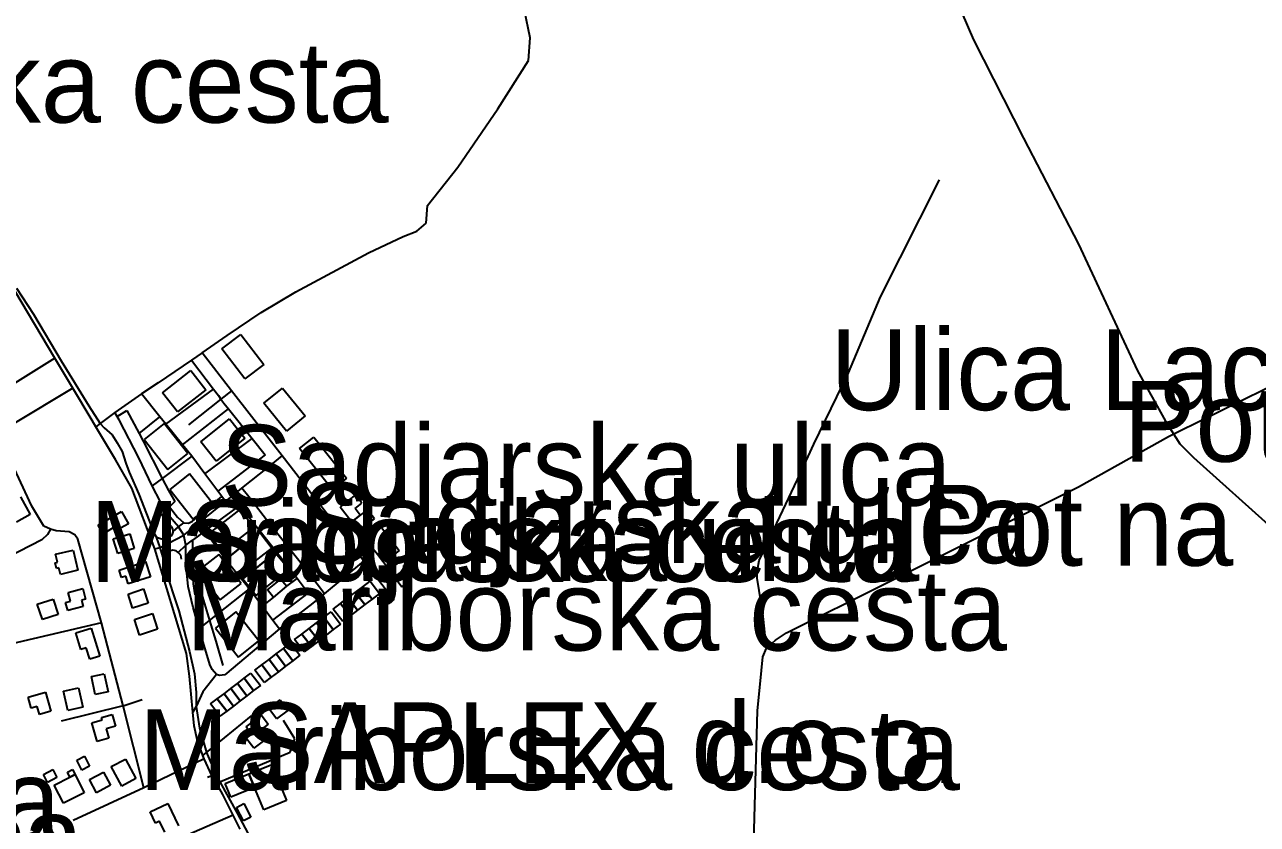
# Model space of a CAD drawing. Extents: x -8864 to 13231, y -7697 to 8949.
# Drawn here: x -967 to -19, y -2704 to -2089 of the extents above; entities that cross this region are included whole.
import ezdxf

# ---------------------------------------------------------------- set-up
doc = ezdxf.new("R2010")
doc.units = 0
for name, color, linetype in [('OSM_BUILDING_HOUSE', 9, 'CONTINUOUS'), ('OSM_BUILDING_YES', 9, 'CONTINUOUS'), ('OSM_HIGHWAY_FOOTWAY', 8, 'CONTINUOUS'), ('OSM_HIGHWAY_PATH', 8, 'CONTINUOUS'), ('OSM_HIGHWAY_RESIDENTIAL', 8, 'CONTINUOUS'), ('OSM_HIGHWAY_SERVICE', 8, 'CONTINUOUS'), ('OSM_HIGHWAY_TERTIARY', 8, 'CONTINUOUS'), ('OSM_HIGHWAY_TRACK', 8, 'CONTINUOUS'), ('OSM_HIGHWAY_UNCLASSIFIED', 8, 'CONTINUOUS'), ('OSM_LABELS', 8, 'CONTINUOUS'), ('OSM_LEISURE_PLAYGROUND', 3, 'CONTINUOUS'), ('OSM_WATERWAY_STREAM', 4, 'CONTINUOUS')]:
    doc.layers.add(name, color=color, linetype=linetype)

msp = doc.modelspace()

# ---------------------------------------------------------------- linework, layer by layer
at = {"layer": 'OSM_BUILDING_HOUSE'}
for p, q in [((-859.594275, -2395.694695), (-875.137922, -2408.015092)), ((-841.317091, -2418.756522), (-859.594275, -2395.694695)), ((-875.137922, -2408.015092), (-856.85308, -2431.08804)), ((-856.85308, -2431.08804), (-841.317091, -2418.756522)), ((-840.091976, -2434.435007), (-855.329344, -2446.399581)), ((-822.174669, -2457.296684), (-840.091976, -2434.435007)), ((-970.000107, -2451.870371), (-962.580504, -2465.625184)), ((-855.329344, -2446.399581), (-837.412037, -2469.250139)), ((-712.588133, -2450.558271), (-724.196098, -2459.742972)), ((-707.588133, -2456.885263), (-712.588133, -2450.558271)), ((-910.390605, -2473.697936), (-892.480956, -2463.356807)), ((-892.480956, -2463.356807), (-887.128735, -2472.630464)), ((-837.412037, -2469.250139), (-822.174669, -2457.296684)), ((-801.493197, -2461.611047), (-825.604991, -2480.369631)), ((-790.742813, -2475.443696), (-801.493197, -2461.611047)), ((-724.196098, -2459.742972), (-715.314014, -2471.151572)), ((-712.825499, -2461.032833), (-707.588133, -2456.885263)), ((-708.797934, -2466.136681), (-712.825499, -2461.032833)), ((-703.30023, -2461.900154), (-708.797934, -2466.136681)), ((-697.863783, -2468.961032), (-703.30023, -2461.900154)), ((-962.580504, -2465.625184), (-973.239004, -2471.373962)), ((-906.554464, -2480.347392), (-910.390605, -2473.697936)), ((-887.128735, -2472.630464), (-895.957219, -2477.734311)), ((-715.314014, -2471.151572), (-708.797934, -2466.136681)), ((-708.797934, -2466.136681), (-715.314014, -2471.151572)), ((-715.314014, -2471.151572), (-705.2451, -2484.239215)), ((-703.193033, -2473.075244), (-697.863783, -2468.961032)), ((-698.560567, -2479.09089), (-703.193033, -2473.075244)), ((-897.473299, -2475.110111), (-906.554464, -2480.347392)), ((-898.805612, -2484.283693), (-886.133329, -2480.347392)), ((-895.957219, -2477.734311), (-897.473299, -2475.110111)), ((-886.133329, -2480.347392), (-882.626437, -2491.622558)), ((-825.604991, -2480.369631), (-814.84695, -2494.20228)), ((-814.84695, -2494.20228), (-790.742813, -2475.443696)), ((-705.2451, -2484.239215), (-698.560567, -2479.09089)), ((-705.2451, -2484.239215), (-698.560567, -2479.09089)), ((-698.560567, -2479.09089), (-693.108805, -2474.754287)), ((-688.016921, -2481.4927), (-693.445712, -2485.595793)), ((-693.108805, -2474.754287), (-688.016921, -2481.4927)), ((-943.108833, -2496.103713), (-929.670853, -2492.901299)), ((-929.670853, -2492.901299), (-925.957223, -2508.468589)), ((-895.306377, -2495.558858), (-898.805612, -2484.283693)), ((-882.626437, -2491.622558), (-895.306377, -2495.558858)), ((-695.635605, -2496.426179), (-705.2451, -2484.239215)), ((-689.088897, -2491.35569), (-695.635605, -2496.426179)), ((-695.635605, -2496.426179), (-689.088897, -2491.35569)), ((-693.445712, -2485.595793), (-689.088897, -2491.35569)), ((-689.088897, -2491.35569), (-683.59885, -2487.119163)), ((-678.843872, -2493.279362), (-684.900535, -2497.960669)), ((-683.59885, -2487.119163), (-678.843872, -2493.279362)), ((-943.54528, -2502.608617), (-941.669322, -2502.163837)), ((-942.465647, -2507.123131), (-943.54528, -2502.608617)), ((-941.669322, -2502.163837), (-943.108833, -2496.103713)), ((-894.211431, -2508.324036), (-873.897493, -2501.763535)), ((-873.897493, -2501.763535), (-870.160892, -2513.350046)), ((-817.542203, -2496.370581), (-833.706064, -2508.913369)), ((-800.29871, -2518.609566), (-817.542203, -2496.370581)), ((-774.249702, -2494.925047), (-799.050624, -2515.084687)), ((-763.744341, -2507.656866), (-774.249702, -2494.925047)), ((-686.661637, -2508.034929), (-695.635605, -2496.426179)), ((-684.900535, -2497.960669), (-680.681545, -2503.420339)), ((-674.119523, -2498.739033), (-680.681545, -2503.420339)), ((-668.560564, -2505.833269), (-674.119523, -2498.739033)), ((-940.58969, -2506.667231), (-942.465647, -2507.123131)), ((-939.395203, -2511.671003), (-940.58969, -2506.667231)), ((-925.957223, -2508.468589), (-939.395203, -2511.671003)), ((-892.389072, -2513.983858), (-894.211431, -2508.324036)), ((-833.706064, -2508.913369), (-816.470228, -2531.152354)), ((-781.577421, -2521.923175), (-763.744341, -2507.656866)), ((-680.681545, -2503.420339), (-686.661637, -2508.034929)), ((-680.681545, -2503.420339), (-686.661637, -2508.034929)), ((-686.661637, -2508.034929), (-676.944944, -2521.144811)), ((-674.471743, -2510.470098), (-668.560564, -2505.833269)), ((-670.23744, -2515.874171), (-674.471743, -2510.470098)), ((-889.21143, -2512.960864), (-892.389072, -2513.983858)), ((-887.304845, -2518.876434), (-889.21143, -2512.960864)), ((-870.160892, -2513.350046), (-887.304845, -2518.876434)), ((-816.470228, -2531.152354), (-800.29871, -2518.609566)), ((-799.050624, -2515.084687), (-788.90514, -2527.783148)), ((-712.603447, -2525.392457), (-706.952604, -2521.100333)), ((-706.952604, -2521.100333), (-701.309419, -2516.797089)), ((-706.952604, -2521.100333), (-699.732083, -2530.574141)), ((-699.732083, -2530.574141), (-706.952604, -2521.100333)), ((-701.309419, -2516.797089), (-694.088897, -2526.270897)), ((-676.944944, -2521.144811), (-670.23744, -2515.874171)), ((-957.189998, -2534.543799), (-945.122615, -2530.574141)), ((-945.122615, -2530.574141), (-941.255846, -2542.316325)), ((-933.529965, -2525.425815), (-922.25125, -2522.534747)), ((-931.791833, -2532.197587), (-933.529965, -2525.425815)), ((-920.168554, -2530.651977), (-923.1854, -2531.430342)), ((-922.25125, -2522.534747), (-920.168554, -2530.651977)), ((-887.44267, -2526.682318), (-875.428886, -2522.812735)), ((-883.935779, -2537.557182), (-887.44267, -2526.682318)), ((-875.428886, -2522.812735), (-871.929652, -2533.687599)), ((-788.90514, -2527.783148), (-781.577421, -2521.923175)), ((-723.889819, -2533.987825), (-718.246633, -2529.695701)), ((-718.246633, -2529.695701), (-712.603447, -2525.392457)), ((-718.246633, -2529.695701), (-711.018455, -2539.169508)), ((-711.018455, -2539.169508), (-718.246633, -2529.695701)), ((-712.603447, -2525.392457), (-705.375269, -2534.866265)), ((-705.375269, -2534.866265), (-712.603447, -2525.392457)), ((-699.732083, -2530.574141), (-705.375269, -2534.866265)), ((-694.088897, -2526.270897), (-699.732083, -2530.574141)), ((-953.330886, -2546.297103), (-957.189998, -2534.543799)), ((-935.428893, -2533.131624), (-931.791833, -2532.197587)), ((-933.813273, -2539.447496), (-935.428893, -2533.131624)), ((-921.914343, -2536.389635), (-933.813273, -2539.447496)), ((-923.1854, -2531.430342), (-921.914343, -2536.389635)), ((-871.929652, -2533.687599), (-883.935779, -2537.557182)), ((-804.632554, -2540.470489), (-820.145573, -2552.868723)), ((-786.837759, -2562.753952), (-804.632554, -2540.470489)), ((-736.753527, -2544.573582), (-731.125655, -2540.281458)), ((-731.125655, -2540.281458), (-723.905133, -2549.755265)), ((-729.533005, -2538.291068), (-723.889819, -2533.987825)), ((-722.312484, -2547.764876), (-729.533005, -2538.291068)), ((-723.889819, -2533.987825), (-716.669298, -2543.461633)), ((-716.669298, -2543.461633), (-723.889819, -2533.987825)), ((-711.018455, -2539.169508), (-716.669298, -2543.461633)), ((-705.375269, -2534.866265), (-711.018455, -2539.169508)), ((-941.255846, -2542.316325), (-953.330886, -2546.297103)), ((-882.412042, -2546.14143), (-868.621841, -2541.693633)), ((-878.514645, -2558.250558), (-882.412042, -2546.14143)), ((-868.621841, -2541.693633), (-864.716787, -2553.791641)), ((-748.009271, -2553.146711), (-742.381399, -2548.854587)), ((-742.381399, -2548.854587), (-736.753527, -2544.573582)), ((-742.381399, -2548.854587), (-735.160877, -2558.328394)), ((-735.160877, -2558.328394), (-742.381399, -2548.854587)), ((-736.753527, -2544.573582), (-729.533005, -2554.04739)), ((-729.533005, -2554.04739), (-736.753527, -2544.573582)), ((-723.905133, -2549.755265), (-729.533005, -2554.04739)), ((-716.669298, -2543.461633), (-722.312484, -2547.764876)), ((-927.618785, -2556.4492), (-915.796425, -2552.813126)), ((-923.675446, -2569.292214), (-927.618785, -2556.4492)), ((-915.796425, -2552.813126), (-909.173147, -2574.362703)), ((-864.716787, -2553.791641), (-878.514645, -2558.250558)), ((-820.145573, -2552.868723), (-802.350777, -2575.152187)), ((-759.265015, -2561.71984), (-753.637143, -2557.427715)), ((-753.637143, -2557.427715), (-748.009271, -2553.146711)), ((-746.416621, -2566.901523), (-753.637143, -2557.427715)), ((-753.637143, -2557.427715), (-746.416621, -2566.901523)), ((-748.009271, -2553.146711), (-740.788749, -2562.620518)), ((-740.788749, -2562.620518), (-748.009271, -2553.146711)), ((-735.160877, -2558.328394), (-740.788749, -2562.620518)), ((-729.533005, -2554.04739), (-735.160877, -2558.328394)), ((-919.54834, -2568.024592), (-923.675446, -2569.292214)), ((-916.868401, -2576.731155), (-919.54834, -2568.024592)), ((-802.350777, -2575.152187), (-786.837759, -2562.753952)), ((-773.407436, -2572.694779), (-767.894418, -2568.491611)), ((-767.894418, -2568.491611), (-762.381401, -2564.299562)), ((-767.894418, -2568.491611), (-760.673897, -2577.965418)), ((-760.673897, -2577.965418), (-767.894418, -2568.491611)), ((-762.381401, -2564.299562), (-755.160879, -2573.77337)), ((-752.05215, -2571.193647), (-759.265015, -2561.71984)), ((-746.416621, -2566.901523), (-752.05215, -2571.193647)), ((-740.788749, -2562.620518), (-746.416621, -2566.901523)), ((-909.173147, -2574.362703), (-916.868401, -2576.731155)), ((-784.433471, -2581.089996), (-778.920453, -2576.897947)), ((-778.920453, -2576.897947), (-773.407436, -2572.694779)), ((-778.920453, -2576.897947), (-771.699932, -2586.371755)), ((-771.699932, -2586.371755), (-778.920453, -2576.897947)), ((-773.407436, -2572.694779), (-766.186914, -2582.168587)), ((-766.186914, -2582.168587), (-773.407436, -2572.694779)), ((-760.673897, -2577.965418), (-766.186914, -2582.168587)), ((-755.160879, -2573.77337), (-760.673897, -2577.965418)), ((-915.627972, -2590.185741), (-905.842366, -2588.01744)), ((-905.842366, -2588.01744), (-902.779579, -2601.783372)), ((-798.032247, -2591.453363), (-792.856136, -2587.505943)), ((-792.856136, -2587.505943), (-785.635615, -2596.979751)), ((-789.946488, -2585.293164), (-784.433471, -2581.089996)), ((-782.733624, -2594.766972), (-789.946488, -2585.293164)), ((-784.433471, -2581.089996), (-777.212949, -2590.563804)), ((-777.212949, -2590.563804), (-784.433471, -2581.089996)), ((-771.699932, -2586.371755), (-777.212949, -2590.563804)), ((-766.186914, -2582.168587), (-771.699932, -2586.371755)), ((-912.572841, -2603.962792), (-915.627972, -2590.185741)), ((-808.392126, -2599.348203), (-803.216015, -2595.400783)), ((-803.216015, -2595.400783), (-798.032247, -2591.453363)), ((-795.995493, -2604.874591), (-803.216015, -2595.400783)), ((-803.216015, -2595.400783), (-795.995493, -2604.874591)), ((-798.032247, -2591.453363), (-790.819382, -2600.927171)), ((-790.819382, -2600.927171), (-798.032247, -2591.453363)), ((-785.635615, -2596.979751), (-790.819382, -2600.927171)), ((-777.212949, -2590.563804), (-782.733624, -2594.766972)), ((-964.33395, -2606.031018), (-950.850028, -2602.217032)), ((-961.967946, -2614.426235), (-964.33395, -2606.031018)), ((-950.850028, -2602.217032), (-946.730579, -2616.816926)), ((-937.044513, -2601.338592), (-925.474834, -2598.769989)), ((-933.752017, -2616.149756), (-937.044513, -2601.338592)), ((-925.474834, -2598.769989), (-922.182337, -2613.581153)), ((-902.779579, -2601.783372), (-912.572841, -2603.962792)), ((-818.752004, -2607.243042), (-813.575893, -2603.295623)), ((-813.575893, -2603.295623), (-808.392126, -2599.348203)), ((-813.575893, -2603.295623), (-806.355372, -2612.76943)), ((-806.355372, -2612.76943), (-813.575893, -2603.295623)), ((-808.392126, -2599.348203), (-801.179261, -2608.82201)), ((-801.179261, -2608.82201), (-808.392126, -2599.348203)), ((-795.995493, -2604.874591), (-801.179261, -2608.82201)), ((-790.819382, -2600.927171), (-795.995493, -2604.874591)), ((-957.366108, -2613.125254), (-961.967946, -2614.426235)), ((-955.612662, -2619.329931), (-957.366108, -2613.125254)), ((-922.182337, -2613.581153), (-933.752017, -2616.149756)), ((-823.935772, -2611.179343), (-818.752004, -2607.243042)), ((-816.715251, -2620.66427), (-823.935772, -2611.179343)), ((-818.752004, -2607.243042), (-811.53914, -2616.71685)), ((-811.53914, -2616.71685), (-818.752004, -2607.243042)), ((-806.355372, -2612.76943), (-811.53914, -2616.71685)), ((-801.179261, -2608.82201), (-806.355372, -2612.76943)), ((-946.730579, -2616.816926), (-955.612662, -2619.329931)), ((-915.298722, -2625.556847), (-907.37376, -2623.310709)), ((-911.217558, -2640.023307), (-915.298722, -2625.556847)), ((-907.825521, -2621.687263), (-899.59428, -2619.36329)), ((-907.37376, -2623.310709), (-907.825521, -2621.687263)), ((-899.59428, -2619.36329), (-897.06748, -2628.303362)), ((-811.53914, -2616.71685), (-816.715251, -2620.66427)), ((-897.06748, -2628.303362), (-904.150176, -2630.30487)), ((-904.150176, -2630.30487), (-902.128736, -2637.454704)), ((-798.583549, -2634.952818), (-794.425815, -2631.783763)), ((-790.758127, -2645.227229), (-798.583549, -2634.952818)), ((-794.425815, -2631.783763), (-788.246641, -2627.069098)), ((-788.246641, -2627.069098), (-785.222138, -2631.038757)), ((-785.222138, -2631.038757), (-780.421219, -2637.343509)), ((-902.128736, -2637.454704), (-911.217558, -2640.023307)), ((-780.421219, -2637.343509), (-790.758127, -2645.227229)), ((-900.337006, -2659.348985), (-889.433482, -2653.500132)), ((-889.433482, -2653.500132), (-881.340066, -2668.578164)), ((-917.075139, -2669.32317), (-906.294127, -2663.541034)), ((-906.294127, -2663.541034), (-900.865336, -2673.659772)), ((-892.24359, -2674.427017), (-900.337006, -2659.348985)), ((-944.134866, -2673.581936), (-932.105769, -2667.443976)), ((-932.105769, -2667.443976), (-928.16243, -2665.431348)), ((-928.16243, -2665.431348), (-921.049106, -2679.375191)), ((-911.646348, -2679.441908), (-917.075139, -2669.32317)), ((-881.340066, -2668.578164), (-892.24359, -2674.427017)), ((-937.021542, -2687.52578), (-944.134866, -2673.581936)), ((-921.049106, -2679.375191), (-937.021542, -2687.52578)), ((-900.865336, -2673.659772), (-911.646348, -2679.441908)), ((-870.428886, -2694.019563), (-856.707598, -2687.625855)), ((-856.707598, -2687.625855), (-848.660124, -2704.916666)), ((-866.370692, -2702.726126), (-870.428886, -2694.019563)), ((-863.108824, -2701.202756), (-866.370692, -2702.726126)), ((-859.111886, -2709.787004), (-863.108824, -2701.202756))]:
    msp.add_line(p, q, dxfattribs=at)
at = {"layer": 'OSM_BUILDING_YES'}
for p, q in [((-815.283397, -2338.340351), (-800.758128, -2327.176381)), ((-800.758128, -2327.176381), (-783.093501, -2350.160372)), ((-797.618771, -2361.324343), (-815.283397, -2338.340351)), ((-783.093501, -2350.160372), (-797.618771, -2361.324343)), ((-860.865332, -2372.12137), (-839.027657, -2355.008471)), ((-839.027657, -2355.008471), (-827.580489, -2369.630604)), ((-827.580489, -2369.630604), (-849.425821, -2386.732383)), ((-782.871449, -2380.060688), (-768.506976, -2368.40746)), ((-768.506976, -2368.40746), (-751.125657, -2389.845841)), ((-849.425821, -2386.732383), (-860.865332, -2372.12137)), ((-765.497787, -2401.49907), (-782.871449, -2380.060688)), ((-831.340061, -2409.783092), (-809.326276, -2392.158696)), ((-809.326276, -2392.158696), (-797.503916, -2406.925382)), ((-751.125657, -2389.845841), (-765.497787, -2401.49907)), ((-797.503916, -2406.925382), (-819.517701, -2424.560898)), ((-755.536071, -2414.953656), (-744.601919, -2406.191496)), ((-744.601919, -2406.191496), (-719.34158, -2437.770855)), ((-819.517701, -2424.560898), (-831.340061, -2409.783092)), ((-730.275731, -2446.521896), (-755.536071, -2414.953656)), ((-719.34158, -2437.770855), (-730.275731, -2446.521896)), ((-779.10422, -2614.659744), (-770.336991, -2607.976929)), ((-773.108814, -2622.543464), (-779.10422, -2614.659744)), ((-764.341585, -2615.860649), (-773.108814, -2622.543464)), ((-770.336991, -2607.976929), (-764.341585, -2615.860649)), ((-796.676964, -2628.814858), (-784.816319, -2619.774711)), ((-784.816319, -2619.774711), (-779.540668, -2626.713274)), ((-794.425815, -2631.783763), (-796.676964, -2628.814858)), ((-788.246641, -2627.069098), (-794.425815, -2631.783763)), ((-785.222138, -2631.038757), (-788.246641, -2627.069098)), ((-779.540668, -2626.713274), (-785.222138, -2631.038757)), ((-926.853088, -2654.456408), (-920.81174, -2651.365189)), ((-922.986319, -2662.039902), (-926.853088, -2654.456408)), ((-920.81174, -2651.365189), (-916.944971, -2658.948683)), ((-952.473305, -2665.37575), (-945.176214, -2661.65072)), ((-945.176214, -2661.65072), (-942.10577, -2667.688605)), ((-934.035325, -2663.652229), (-930.091986, -2661.639601)), ((-932.105769, -2667.443976), (-934.035325, -2663.652229)), ((-930.091986, -2661.639601), (-928.16243, -2665.431348)), ((-916.944971, -2658.948683), (-922.986319, -2662.039902)), ((-794.402844, -2664.764178), (-776.914327, -2657.592105)), ((-776.914327, -2657.592105), (-765.536072, -2685.335239)), ((-949.402861, -2671.413635), (-952.473305, -2665.37575)), ((-942.10577, -2667.688605), (-949.402861, -2671.413635)), ((-928.16243, -2665.431348), (-932.105769, -2667.443976)), ((-812.672371, -2672.258716), (-794.402844, -2664.764178)), ((-808.33087, -2682.866712), (-812.672371, -2672.258716)), ((-794.402844, -2664.764178), (-790.061343, -2675.372174)), ((-790.061343, -2675.372174), (-794.402844, -2664.764178)), ((-790.061343, -2675.372174), (-808.33087, -2682.866712)), ((-783.032245, -2692.518432), (-790.061343, -2675.372174)), ((-804.096566, -2690.817149), (-798.45338, -2687.803767)), ((-798.637147, -2701.058202), (-804.096566, -2690.817149)), ((-798.45338, -2687.803767), (-792.993962, -2698.055939)), ((-765.536072, -2685.335239), (-783.032245, -2692.518432)), ((-792.993962, -2698.055939), (-798.637147, -2701.058202))]:
    msp.add_line(p, q, dxfattribs=at)
at = {"layer": 'OSM_HIGHWAY_FOOTWAY'}
for p, q in [((-973.277289, -2291.627363), (-960.206844, -2311.486777)), ((-960.206844, -2311.486777), (-938.874529, -2347.502813)), ((-938.874529, -2347.502813), (-917.542214, -2382.162272)), ((-838.721379, -2346.891241), (-821.730565, -2369.308138)), ((-858.254306, -2396.217311), (-821.730565, -2369.308138)), ((-821.730565, -2369.308138), (-817.863796, -2374.234074)), ((-862.856144, -2390.501891), (-876.998565, -2372.921974)), ((-817.863796, -2374.234074), (-815.926583, -2376.913871)), ((-815.926583, -2376.913871), (-813.73669, -2379.938373)), ((-917.542214, -2382.162272), (-908.935781, -2395.627978)), ((-895.712196, -2390.357338), (-888.307908, -2385.664912)), ((-888.307908, -2385.664912), (-878.943435, -2403.222591)), ((-845.543738, -2412.029229), (-810.191513, -2384.40841)), ((-813.73669, -2379.938373), (-810.191513, -2384.40841)), ((-810.191513, -2384.40841), (-792.006213, -2407.270086)), ((-908.935781, -2395.627978), (-905.704541, -2398.941586)), ((-878.943435, -2403.222591), (-862.856144, -2390.501891)), ((-858.254306, -2396.217311), (-862.856144, -2390.501891)), ((-845.543738, -2412.029229), (-858.254306, -2396.217311)), ((-905.704541, -2398.941586), (-899.663192, -2404.245584)), ((-899.663192, -2404.245584), (-895.689226, -2410.428022)), ((-878.943435, -2403.222591), (-875.811735, -2409.104803)), ((-828.261959, -2434.412768), (-792.006213, -2407.270086)), ((-792.006213, -2407.270086), (-782.052153, -2419.790635)), ((-895.689226, -2410.428022), (-892.021538, -2417.077479)), ((-892.021538, -2417.077479), (-889.058291, -2426.084268)), ((-875.811735, -2409.104803), (-861.179268, -2437.804213)), ((-838.468699, -2420.824748), (-845.543738, -2412.029229)), ((-889.058291, -2426.084268), (-886.470235, -2432.989473)), ((-838.468699, -2420.824748), (-861.179268, -2437.804213)), ((-828.261959, -2434.412768), (-838.468699, -2420.824748)), ((-782.052153, -2419.790635), (-818.284929, -2447.689442)), ((-886.470235, -2432.989473), (-879.073603, -2449.891102)), ((-818.284929, -2447.689442), (-828.261959, -2434.412768)), ((-861.179268, -2437.804213), (-868.797952, -2443.497394)), ((-861.179268, -2437.804213), (-856.209895, -2447.044512)), ((-879.073603, -2449.891102), (-867.358441, -2480.236197)), ((-856.209895, -2447.044512), (-851.378348, -2455.573163)), ((-837.741287, -2470.773509), (-815.160886, -2451.848133)), ((-815.160886, -2451.848133), (-818.284929, -2447.689442)), ((-812.389063, -2455.539804), (-815.160886, -2451.848133)), ((-858.484015, -2470.061861), (-863.453387, -2462.956506)), ((-851.378348, -2455.573163), (-855.643279, -2459.687375)), ((-855.643279, -2459.687375), (-849.24971, -2467.504378)), ((-801.814789, -2458.564306), (-828.407442, -2478.245808)), ((-785.719841, -2478.690588), (-801.814789, -2458.564306)), ((-854.073601, -2474.898841), (-858.484015, -2470.061861)), ((-849.24971, -2467.504378), (-844.563646, -2471.907697)), ((-848.583554, -2475.165709), (-844.563646, -2471.907697)), ((-844.563646, -2471.907697), (-841.010812, -2472.196804)), ((-841.010812, -2472.196804), (-837.741287, -2470.773509)), ((-832.970995, -2472.107848), (-828.407442, -2478.245808)), ((-867.358441, -2480.236197), (-865.513112, -2482.904876)), ((-862.833173, -2490.966508), (-865.513112, -2482.904876)), ((-865.513112, -2482.904876), (-861.745883, -2484.272573)), ((-861.745883, -2484.272573), (-857.205301, -2483.560926)), ((-857.205301, -2483.560926), (-853.506985, -2481.437102)), ((-852.940369, -2476.600123), (-854.073601, -2474.898841)), ((-853.506985, -2481.437102), (-852.802544, -2479.157606)), ((-852.833172, -2478.601632), (-852.940369, -2476.600123)), ((-852.833172, -2478.601632), (-848.583554, -2475.165709)), ((-852.802544, -2479.157606), (-852.833172, -2478.601632)), ((-834.19611, -2482.626888), (-837.963339, -2485.184372)), ((-828.407442, -2478.245808), (-834.19611, -2482.626888)), ((-828.407442, -2478.245808), (-812.174668, -2500.173448)), ((-812.174668, -2500.173448), (-786.217544, -2479.068651)), ((-786.217544, -2479.068651), (-785.719841, -2478.690588)), ((-776.133317, -2490.810835), (-785.719841, -2478.690588)), ((-859.88524, -2500.440315), (-862.833173, -2490.966508)), ((-852.925055, -2492.856821), (-856.32475, -2493.946532)), ((-850.444198, -2493.479513), (-852.925055, -2492.856821)), ((-848.958746, -2494.836091), (-842.902083, -2489.176269)), ((-842.902083, -2489.176269), (-837.963339, -2485.184372)), ((-837.963339, -2485.184372), (-838.093507, -2505.344012)), ((-802.84848, -2511.659884), (-776.133317, -2490.810835)), ((-757.28186, -2514.662147), (-776.133317, -2490.810835)), ((-858.958747, -2496.882078), (-859.88524, -2500.440315)), ((-859.88524, -2500.440315), (-859.425822, -2506.333647)), ((-856.32475, -2493.946532), (-858.958747, -2496.882078)), ((-848.958746, -2494.836091), (-850.444198, -2493.479513)), ((-846.883707, -2496.726405), (-848.958746, -2494.836091)), ((-846.424289, -2499.984416), (-846.883707, -2496.726405)), ((-812.174668, -2500.173448), (-802.84848, -2511.659884)), ((-859.425822, -2506.333647), (-848.430415, -2539.625408)), ((-838.093507, -2505.344012), (-837.289525, -2518.920912)), ((-802.84848, -2511.659884), (-798.866857, -2516.56358)), ((-837.289525, -2518.920912), (-835.941899, -2527.260532)), ((-798.866857, -2516.56358), (-794.065937, -2522.746018)), ((-780.237452, -2523.535502), (-770.000085, -2515.373794)), ((-775.54373, -2529.339877), (-765.214479, -2520.633314)), ((-770.000085, -2515.373794), (-765.214479, -2520.633314)), ((-765.214479, -2520.633314), (-757.28186, -2514.662147)), ((-748.866851, -2525.915073), (-757.28186, -2514.662147)), ((-835.941899, -2527.260532), (-830.842358, -2526.448809)), ((-830.842358, -2526.448809), (-824.709126, -2547.042109)), ((-824.709126, -2547.042109), (-794.065937, -2522.746018)), ((-794.065937, -2522.746018), (-783.958739, -2536.122767)), ((-783.958739, -2536.122767), (-775.54373, -2529.339877)), ((-775.54373, -2529.339877), (-780.237452, -2523.535502)), ((-775.957206, -2546.708524), (-748.866851, -2525.915073)), ((-848.430415, -2539.625408), (-840.076662, -2570.748868)), ((-783.958739, -2536.122767), (-775.957206, -2546.708524)), ((-832.771914, -2553.435817), (-824.709126, -2547.042109)), ((-824.709126, -2547.042109), (-819.954148, -2563.02082)), ((-775.957206, -2546.708524), (-770.880636, -2553.424698)), ((-819.954148, -2563.02082), (-814.578956, -2581.568134)), ((-840.076662, -2570.748868), (-836.202236, -2587.939603)), ((-836.202236, -2587.939603), (-835.122603, -2602.495019)), ((-835.122603, -2602.495019), (-834.900551, -2613.180852)), ((-834.900551, -2613.180852), (-832.381408, -2629.904569)), ((-832.381408, -2629.904569), (-826.975589, -2648.485241)), ((-826.975589, -2648.485241), (-826.59274, -2649.80846)), ((-826.59274, -2649.80846), (-820.206828, -2664.664103)), ((-826.294118, -2667.3439), (-822.963337, -2666.065159)), ((-822.963337, -2666.065159), (-820.206828, -2664.664103)), ((-820.206828, -2664.664103), (-816.745878, -2670.946616)), ((-816.745878, -2670.946616), (-803.43041, -2695.120393)), ((-803.43041, -2695.120393), (-779.379871, -2740.276653))]:
    msp.add_line(p, q, dxfattribs=at)
at = {"layer": 'OSM_HIGHWAY_PATH'}
for p, q in [((-895.712196, -2390.357338), (-897.511584, -2387.088207)), ((-894.333942, -2392.870343), (-895.712196, -2390.357338)), ((-819.387533, -2588.506697), (-829.969463, -2601.738894)), ((-829.969463, -2601.738894), (-834.900551, -2613.180852)), ((-834.900551, -2613.180852), (-837.526891, -2617.361781))]:
    msp.add_line(p, q, dxfattribs=at)
at = {"layer": 'OSM_HIGHWAY_RESIDENTIAL'}
for p, q in [((-830.436538, -2341.242539), (-838.721379, -2346.891241)), ((-807.764254, -2370.475685), (-830.436538, -2341.242539)), ((-943.706076, -2345.312273), (-994.67086, -2377.236337)), ((-838.721379, -2346.891241), (-864.326282, -2364.348845)), ((-929.908219, -2368.507535), (-975.57438, -2395.961562)), ((-864.326282, -2364.348845), (-876.998565, -2372.921974)), ((-876.998565, -2372.921974), (-897.511584, -2387.088207)), ((-775.344649, -2412.284978), (-807.764254, -2370.475685)), ((-897.511584, -2387.088207), (-908.935781, -2395.627978)), ((-908.935781, -2395.627978), (-912.281877, -2398.129863)), ((-879.134859, -2421.970056), (-894.333942, -2392.870343)), ((-961.393674, -2459.153639), (-988.568256, -2401.310038)), ((-768.905138, -2420.580119), (-775.344649, -2412.284978)), ((-868.797952, -2443.497394), (-879.134859, -2421.970056)), ((-778.912796, -2428.597273), (-768.905138, -2420.580119)), ((-736.508504, -2462.356053), (-768.905138, -2420.580119)), ((-799.770379, -2445.387707), (-778.912796, -2428.597273)), ((-862.526894, -2455.951225), (-868.797952, -2443.497394)), ((-807.511574, -2451.614623), (-799.770379, -2445.387707)), ((-794.395187, -2451.89261), (-799.770379, -2445.387707)), ((-812.389063, -2455.539804), (-809.555985, -2453.260308)), ((-809.555985, -2453.260308), (-807.511574, -2451.614623)), ((-778.269611, -2473.075244), (-794.395187, -2451.89261)), ((-952.18234, -2474.520778), (-961.393674, -2459.153639)), ((-856.715255, -2465.49175), (-862.526894, -2455.951225)), ((-832.228269, -2471.507396), (-812.389063, -2455.539804)), ((-706.125652, -2501.541145), (-736.508504, -2462.356053)), ((-848.583554, -2475.165709), (-856.715255, -2465.49175)), ((-844.617244, -2481.48158), (-832.970995, -2472.107848)), ((-832.970995, -2472.107848), (-832.228269, -2471.507396)), ((-749.808658, -2508.646501), (-778.269611, -2473.075244)), ((-947.151712, -2476.866991), (-952.18234, -2474.520778)), ((-942.572845, -2478.090135), (-947.151712, -2476.866991)), ((-932.649413, -2478.85738), (-942.572845, -2478.090135)), ((-928.315569, -2481.125757), (-932.649413, -2478.85738)), ((-925.911281, -2484.583919), (-928.315569, -2481.125757)), ((-862.833173, -2490.966508), (-844.617244, -2481.48158)), ((-844.617244, -2481.48158), (-848.583554, -2475.165709)), ((-842.902083, -2489.176269), (-844.617244, -2481.48158)), ((-907.932718, -2548.710033), (-925.911281, -2484.583919)), ((-866.768855, -2492.000621), (-862.833173, -2490.966508)), ((-842.955682, -2502.664214), (-842.902083, -2489.176269)), ((-841.110353, -2521.033616), (-842.955682, -2502.664214)), ((-736.41662, -2526.604482), (-706.125652, -2501.541145)), ((-682.748926, -2531.67497), (-706.125652, -2501.541145)), ((-741.952608, -2519.18778), (-749.808658, -2508.646501)), ((-837.335467, -2536.94561), (-841.110353, -2521.033616)), ((-736.41662, -2526.604482), (-741.952608, -2519.18778)), ((-744.961797, -2533.587523), (-736.41662, -2526.604482)), ((-832.771914, -2553.435817), (-837.335467, -2536.94561)), ((-765.367619, -2549.22153), (-744.961797, -2533.587523)), ((-907.932718, -2548.710033), (-995.17622, -2569.114302)), ((-891.163957, -2612.713833), (-907.932718, -2548.710033)), ((-770.880636, -2553.424698), (-765.367619, -2549.22153)), ((-824.540673, -2580.900964), (-832.771914, -2553.435817)), ((-770.880636, -2553.424698), (-812.986307, -2588.773565)), ((-822.802541, -2584.748309), (-824.540673, -2580.900964)), ((-819.387533, -2588.506697), (-822.802541, -2584.748309)), ((-816.94496, -2589.307301), (-819.387533, -2588.506697)), ((-812.986307, -2588.773565), (-816.94496, -2589.307301)), ((-891.163957, -2612.713833), (-938.828587, -2624.300344)), ((-875.34466, -2675.561205), (-891.163957, -2612.713833)), ((-828.828575, -2653.477893), (-875.34466, -2675.561205)), ((-875.34466, -2675.561205), (-929.594283, -2700.746856))]:
    msp.add_line(p, q, dxfattribs=at)
at = {"layer": 'OSM_HIGHWAY_SERVICE'}
for p, q in [((-815.926583, -2376.913871), (-840.918929, -2396.639851)), ((-807.764254, -2370.475685), (-815.926583, -2376.913871)), ((-949.410518, -2480.970084), (-953.683106, -2484.939743)), ((-947.151712, -2476.866991), (-949.410518, -2480.970084)), ((-953.683106, -2484.939743), (-994.01236, -2505.477446)), ((-891.163957, -2612.713833), (-876.485548, -2607.776778)), ((-826.975589, -2648.485241), (-792.44266, -2620.397402)), ((-759.104218, -2637.98844), (-767.733622, -2623.811087)), ((-762.802534, -2648.262851), (-759.104218, -2637.98844)), ((-829.808667, -2650.798095), (-826.975589, -2648.485241)), ((-816.745878, -2670.946616), (-762.802534, -2648.262851)), ((-819.49473, -2672.103043), (-816.745878, -2670.946616)), ((-806.493197, -2696.7216), (-856.439604, -2718.437969))]:
    msp.add_line(p, q, dxfattribs=at)
at = {"layer": 'OSM_HIGHWAY_TERTIARY'}
for p, q in [((-943.706076, -2345.312273), (-974.448805, -2293.628871)), ((-929.908219, -2368.507535), (-943.706076, -2345.312273)), ((-915.084327, -2393.426318), (-929.908219, -2368.507535)), ((-912.281877, -2398.129863), (-915.084327, -2393.426318)), ((-902.917404, -2413.497002), (-912.281877, -2398.129863)), ((-896.730573, -2423.827011), (-902.917404, -2413.497002)), ((-884.533022, -2445.209795), (-896.730573, -2423.827011)), ((-866.768855, -2492.000621), (-884.533022, -2445.209795)), ((-842.343125, -2572.483508), (-866.768855, -2492.000621)), ((-840.023063, -2589.929992), (-842.343125, -2572.483508)), ((-837.526891, -2617.361781), (-840.023063, -2589.929992)), ((-836.47023, -2628.047613), (-837.526891, -2617.361781)), ((-834.341592, -2638.377622), (-836.47023, -2628.047613)), ((-829.808667, -2650.798095), (-834.341592, -2638.377622)), ((-828.828575, -2653.477893), (-829.808667, -2650.798095)), ((-822.963337, -2666.065159), (-828.828575, -2653.477893)), ((-819.49473, -2672.103043), (-822.963337, -2666.065159)), ((-814.548328, -2680.687292), (-819.49473, -2672.103043)), ((-806.493197, -2696.7216), (-814.548328, -2680.687292)), ((-801.186918, -2707.296237), (-806.493197, -2696.7216))]:
    msp.add_line(p, q, dxfattribs=at)
at = {"layer": 'OSM_HIGHWAY_TRACK'}
for p, q in [((-578.131763, -2099.182303), (-582.450294, -2078.222059)), ((-579.487047, -2116.739982), (-578.131763, -2099.182303)), ((-602.986284, -2153.82349), (-579.487047, -2116.739982)), ((-633.706042, -2198.724001), (-602.986284, -2153.82349)), ((-656.998541, -2227.990506), (-633.706042, -2198.724001)), ((-658.024575, -2241.556287), (-656.998541, -2227.990506)), ((-665.421206, -2247.716486), (-658.024575, -2241.556287)), ((-702.595789, -2264.562518), (-675.89594, -2251.830698)), ((-675.89594, -2251.830698), (-665.421206, -2247.716486)), ((-758.453376, -2294.562909), (-702.595789, -2264.562518)), ((-784.946487, -2310.385947), (-758.453376, -2294.562909)), ((-811.255832, -2327.988104), (-784.946487, -2310.385947)), ((-830.436538, -2341.242539), (-811.255832, -2327.988104))]:
    msp.add_line(p, q, dxfattribs=at)
at = {"layer": 'OSM_HIGHWAY_UNCLASSIFIED'}
for p, q in [((-308.683035, -2298.365775), (-263.338467, -2208.297885)), ((-333.376759, -2356.631917), (-308.683035, -2298.365775)), ((-80.12252, -2401.988327), (108.637072, -2309.051608)), ((-359.869871, -2411.517733), (-333.376759, -2356.631917)), ((-156.309359, -2444.375833), (-87.212873, -2405.579924)), ((-87.212873, -2405.579924), (-80.12252, -2401.988327)), ((-370.275692, -2433.845674), (-359.869871, -2411.517733)), ((-402.00617, -2500.862856), (-370.275692, -2433.845674)), ((-304.739697, -2518.620686), (-156.309359, -2444.375833)), ((-403.353796, -2508.135004), (-402.00617, -2500.862856)), ((-403.506936, -2514.573191), (-403.353796, -2508.135004)), ((-399.211376, -2541.31557), (-403.506936, -2514.573191)), ((-381.06436, -2556.438081), (-304.739697, -2518.620686)), ((-396.324699, -2568.402655), (-399.211376, -2541.31557)), ((-389.418113, -2562.053424), (-381.06436, -2556.438081)), ((-399.088865, -2575.08547), (-396.324699, -2568.402655)), ((-396.324699, -2568.402655), (-389.418113, -2562.053424)), ((-400.137869, -2585.560032), (-399.088865, -2575.08547)), ((-403.323168, -2616.583416), (-400.137869, -2585.560032)), ((-407.94032, -2775.425369), (-403.323168, -2616.583416))]:
    msp.add_line(p, q, dxfattribs=at)
at = {"layer": 'OSM_LEISURE_PLAYGROUND'}
for p, q in [((-786.217544, -2479.068651), (-812.174668, -2500.173448)), ((-774.249702, -2494.925047), (-786.217544, -2479.068651)), ((-812.174668, -2500.173448), (-802.84848, -2511.659884)), ((-799.050624, -2515.084687), (-774.249702, -2494.925047)), ((-802.84848, -2511.659884), (-798.866857, -2516.56358)), ((-798.866857, -2516.56358), (-799.050624, -2515.084687))]:
    msp.add_line(p, q, dxfattribs=at)
at = {"layer": 'OSM_WATERWAY_STREAM'}
for p, q in [((-246.110287, -2080.090134), (-237.235861, -2100.883586)), ((-237.235861, -2100.883586), (-198.713651, -2176.440538)), ((-198.713651, -2176.440538), (-156.523754, -2257.701791)), ((-156.523754, -2257.701791), (-111.003075, -2355.175263)), ((-111.003075, -2355.175263), (-89.617161, -2393.759903)), ((-89.617161, -2393.759903), (-78.5069, -2411.206387)), ((-78.5069, -2411.206387), (-67.863713, -2421.636471)), ((-67.863713, -2421.636471), (-5.627872, -2477.534161))]:
    msp.add_line(p, q, dxfattribs=at)

# ---------------------------------------------------------------- texts
at = {"layer": 'OSM_LABELS'}
for s, p in [('Račka cesta', (-1143.500887, -2164.364362)), ('Ulica Lackove čete', (-347.237005, -2385.346207)), ('Pot na gomilo', (-121.761116, -2424.977878)), ('Sadjarska ulica', (-816.355825, -2458.732453)), ('Sadjarska ulica', (-754.350657, -2502.969789)), ('Pot na gomilo', (-277.311434, -2504.90107)), ('Mariborska cesta', (-916.72643, -2517.344537)), ('Sadjarska ulica', (-841.549009, -2516.666995)), ('Mariborska cesta', (-843.069886, -2570.088828)), ('SAPLEX d.o.o.', (-799.974054, -2672.005192)), ('Mariborska cesta', (-879.117375, -2677.312707)), ('Gasilska ulica', (-1451.104061, -2715.837618)), ('Gasilska ulica', (-1433.704504, -2744.238239))]:
    msp.add_text(s, height=62.042552, dxfattribs=at).set_placement(p)

doc.saveas('drawing.dxf')
